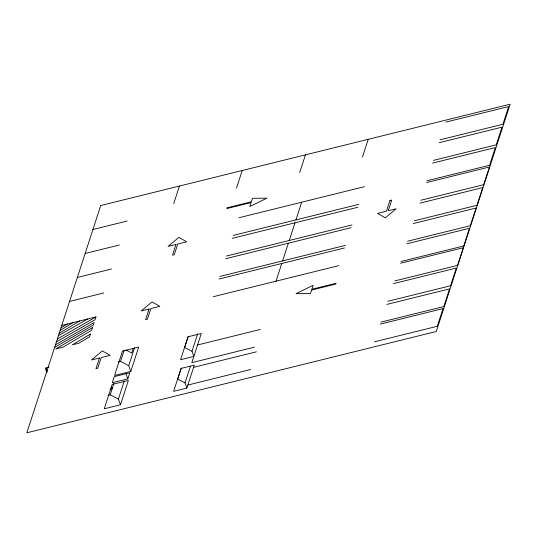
<?xml version="1.0" encoding="UTF-8"?>
<svg xmlns="http://www.w3.org/2000/svg" width="537" height="537" viewBox="0 0 537 537"><rect width="100%" height="100%" fill="white"/><g stroke="black" fill="none" stroke-linecap="round" stroke-linejoin="round"><path stroke-width="0.81" d="M48.914 367.167L45.987 367.892L45.585 369.12L46.894 372.799M61.762 325.402L95.969 316.937L95.049 319.763L56.412 341.854M118.362 361.992L120.516 361.461L124.094 350.466M108.051 395.339L110.206 394.802L113.918 383.391M173.686 203.738L179.439 186.044M133.169 348.399L131.686 352.963L126.007 349.983M130.773 371.45L138.687 347.103L122.476 351.117L114.562 375.457L130.773 371.45L128.726 365.69L134.599 347.634M120.463 404.791L128.377 380.451L112.166 384.458L104.252 408.805L120.463 404.791L118.415 399.038L124.289 380.975M127.813 378.874L129.8 372.765L114.3 376.605L112.314 382.713L127.813 378.874L125.893 373.477M188.245 336.437L184.647 347.513L191.984 351.299L193.823 356.447L180.573 359.723L188.031 336.78L201.281 333.504L191.796 362.67L254.578 347.13M236.461 188.198L242.214 170.511M181.284 368.06L177.687 379.135L185.023 382.921L186.863 388.076L173.612 391.352L181.07 368.409L194.32 365.133L186.863 388.076M191.984 351.299L197.643 333.893M185.023 382.921L190.427 366.308M299.693 172.552L305.446 154.864M276.018 281.18L281.771 263.486M282.61 260.908L288.356 243.221M289.242 240.489L294.994 222.801M295.941 219.902L301.687 202.214M362.468 157.019L368.221 139.331M60.95 327.892L67.394 324.006M60.144 330.389L73.019 322.616M59.171 333.363L79.738 320.951M55.439 344.841L94.129 322.596L93.317 325.086L54.626 347.352M58.412 335.712L87.726 318.978M57.331 339.022L95.969 316.937M445.891 122.1L508.667 106.568L502.914 124.255L440.139 139.795M439.199 142.688L501.974 127.155L496.222 144.849L433.446 160.382M92.941 229.494L127.148 221.029M432.56 163.107L495.336 147.574L489.583 165.268L426.808 180.801M85.148 253.471L119.348 245.006M238.911 217.747L364.469 186.675M426.653 182.533L489.435 167L483.683 184.694L420.901 200.227M233.159 235.441L358.716 204.369M232.219 238.334L357.776 207.269M77.348 277.448L111.555 268.983M419.961 203.127L482.743 187.588L476.99 205.282L414.208 220.814M226.466 256.028L352.024 224.956M225.58 258.753L351.138 227.681M69.555 301.425L103.762 292.96M413.322 223.54L476.104 208.007L470.352 225.701L407.57 241.234M219.828 276.448L345.385 245.375M218.989 279.018L344.546 247.953M406.737 243.811L469.513 228.272L463.76 245.966L400.985 261.499M213.243 296.713L338.8 265.64M400.575 263.231L463.35 247.698L457.598 265.385L394.823 280.918M393.514 283.61L456.289 268.077L450.543 285.771L387.761 301.304M197.549 344.976L260.331 329.443M386.794 304.412L449.57 288.879L443.824 306.567L381.042 322.106M193.595 367.348L256.377 351.816M110.031 389.251L112.186 388.714L111.367 386.418M380.25 324.126L443.032 308.587L437.279 326.281L374.504 341.814M187.849 385.042L250.625 369.503M120.516 361.461L128.726 365.69M110.206 394.802L118.415 399.038M45.987 367.892L47.296 371.57M100.734 205.517L26.85 432.795L436.266 331.483L510.15 104.205L100.734 205.517M90.397 334.061L89.504 336.806L78.905 343.203L72.381 344.821L90.397 334.061M92.518 327.536L91.619 330.309L63.171 347.097L55.788 348.929L92.518 327.536M99.439 357.991L95.955 368.704L97.727 368.268L101.204 357.555L110.139 355.346L102.305 350.916L91.538 359.951L99.439 357.991M149.118 308.99L145.634 319.696L147.406 319.26L150.89 308.547L159.818 306.338L151.984 301.908L141.224 310.943L149.118 308.99M175.975 244.456L172.491 255.169L174.263 254.733L177.74 244.02L186.675 241.811L178.841 237.381L168.074 246.409L175.975 244.456M227.185 207.759L226.929 208.544L251.108 202.563L249.819 206.517L266.909 198.18L252.497 198.281L251.363 201.778L227.185 207.759M311.601 290.054L310.46 293.551L296.055 293.645L313.138 285.308L311.856 289.268L336.034 283.288L335.779 284.066L311.601 290.054M389.936 200.489L386.452 211.195L377.524 213.411L385.358 217.834L396.118 208.806L388.224 210.759L391.708 200.046L389.936 200.489"/></g></svg>
